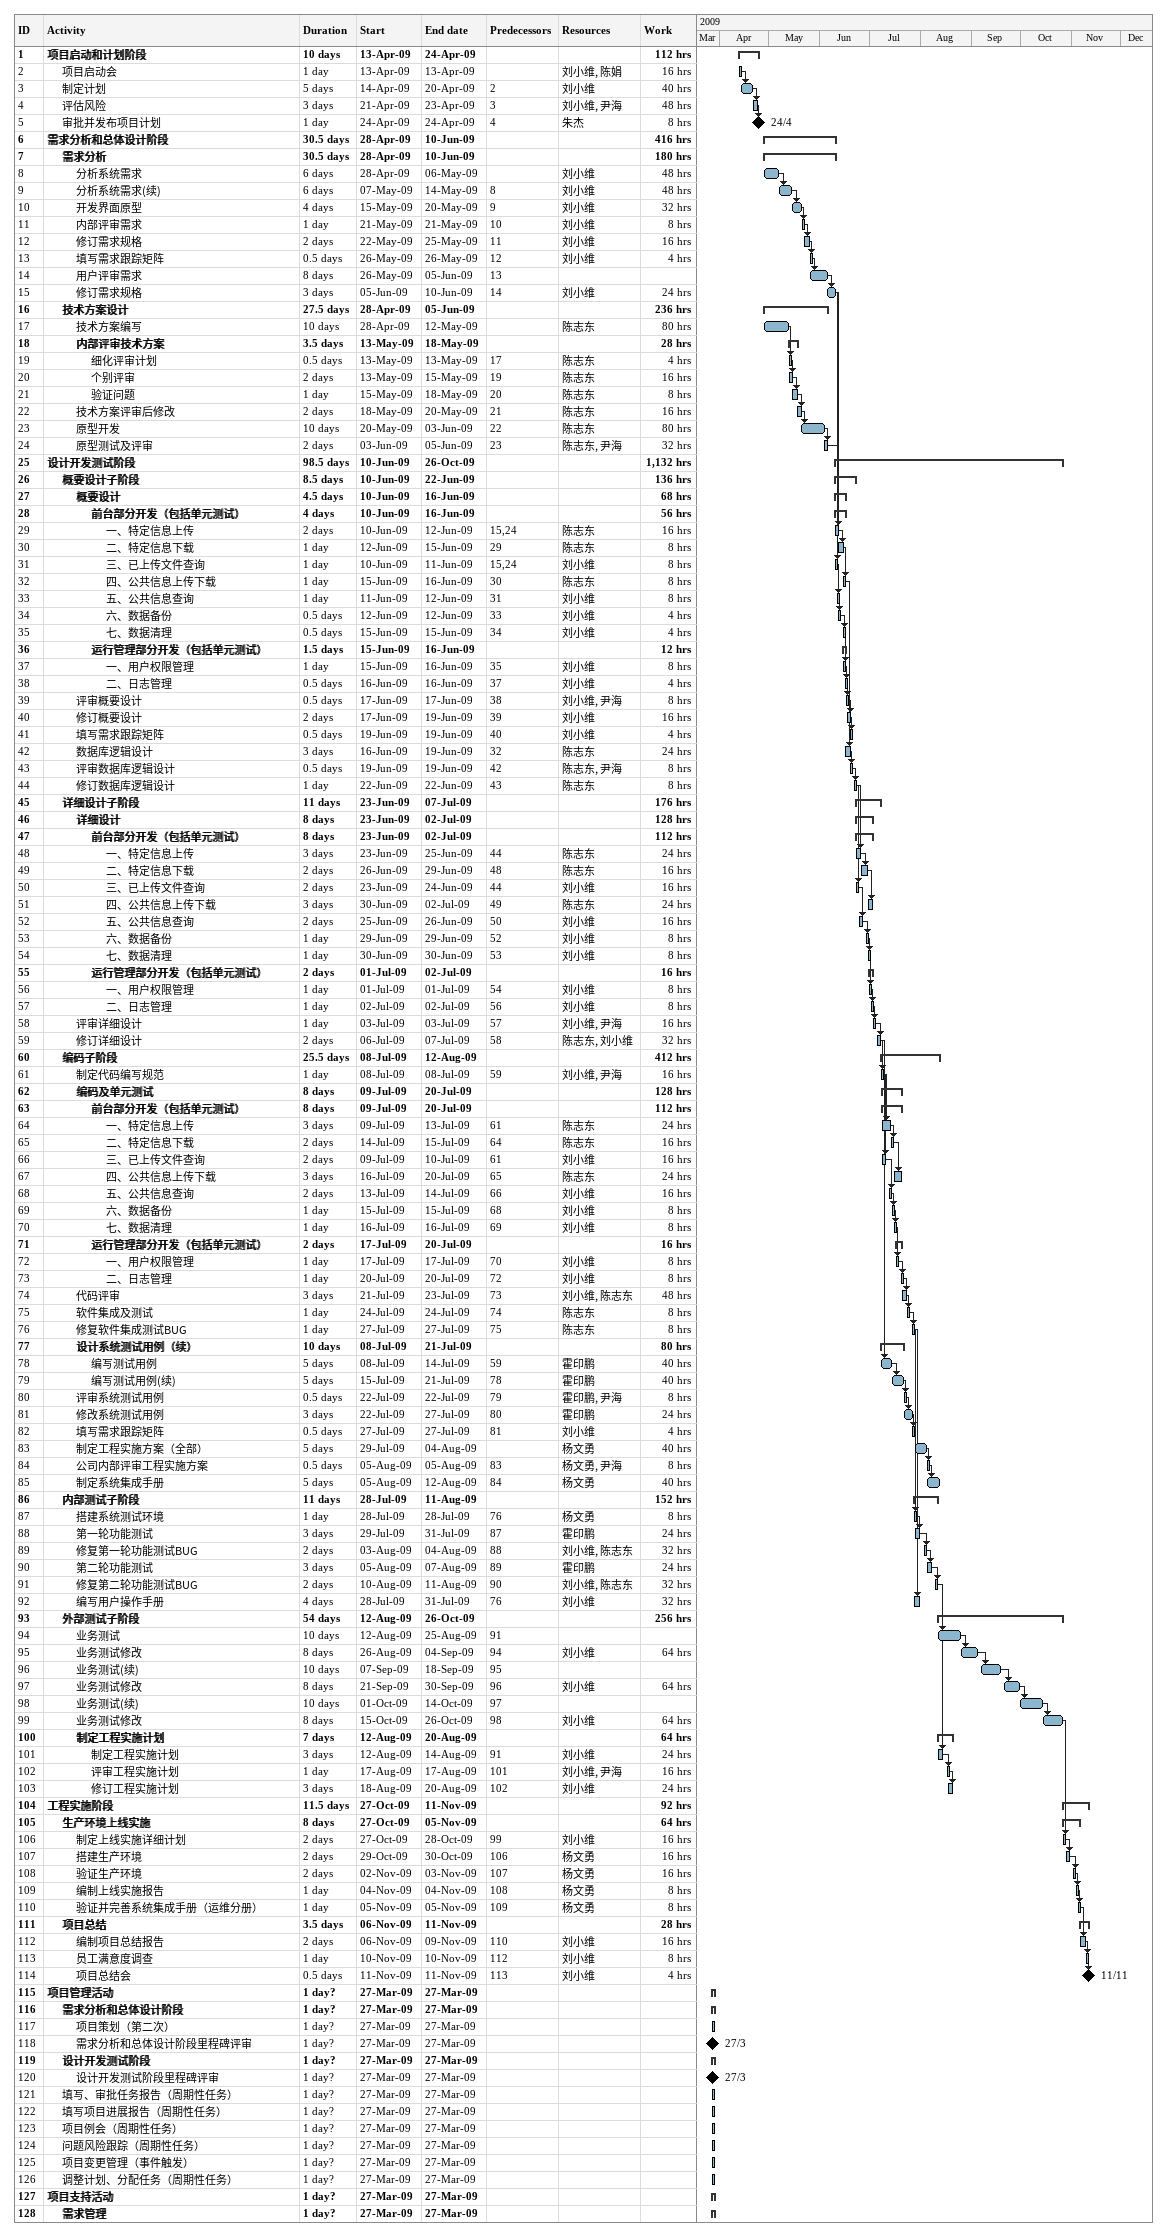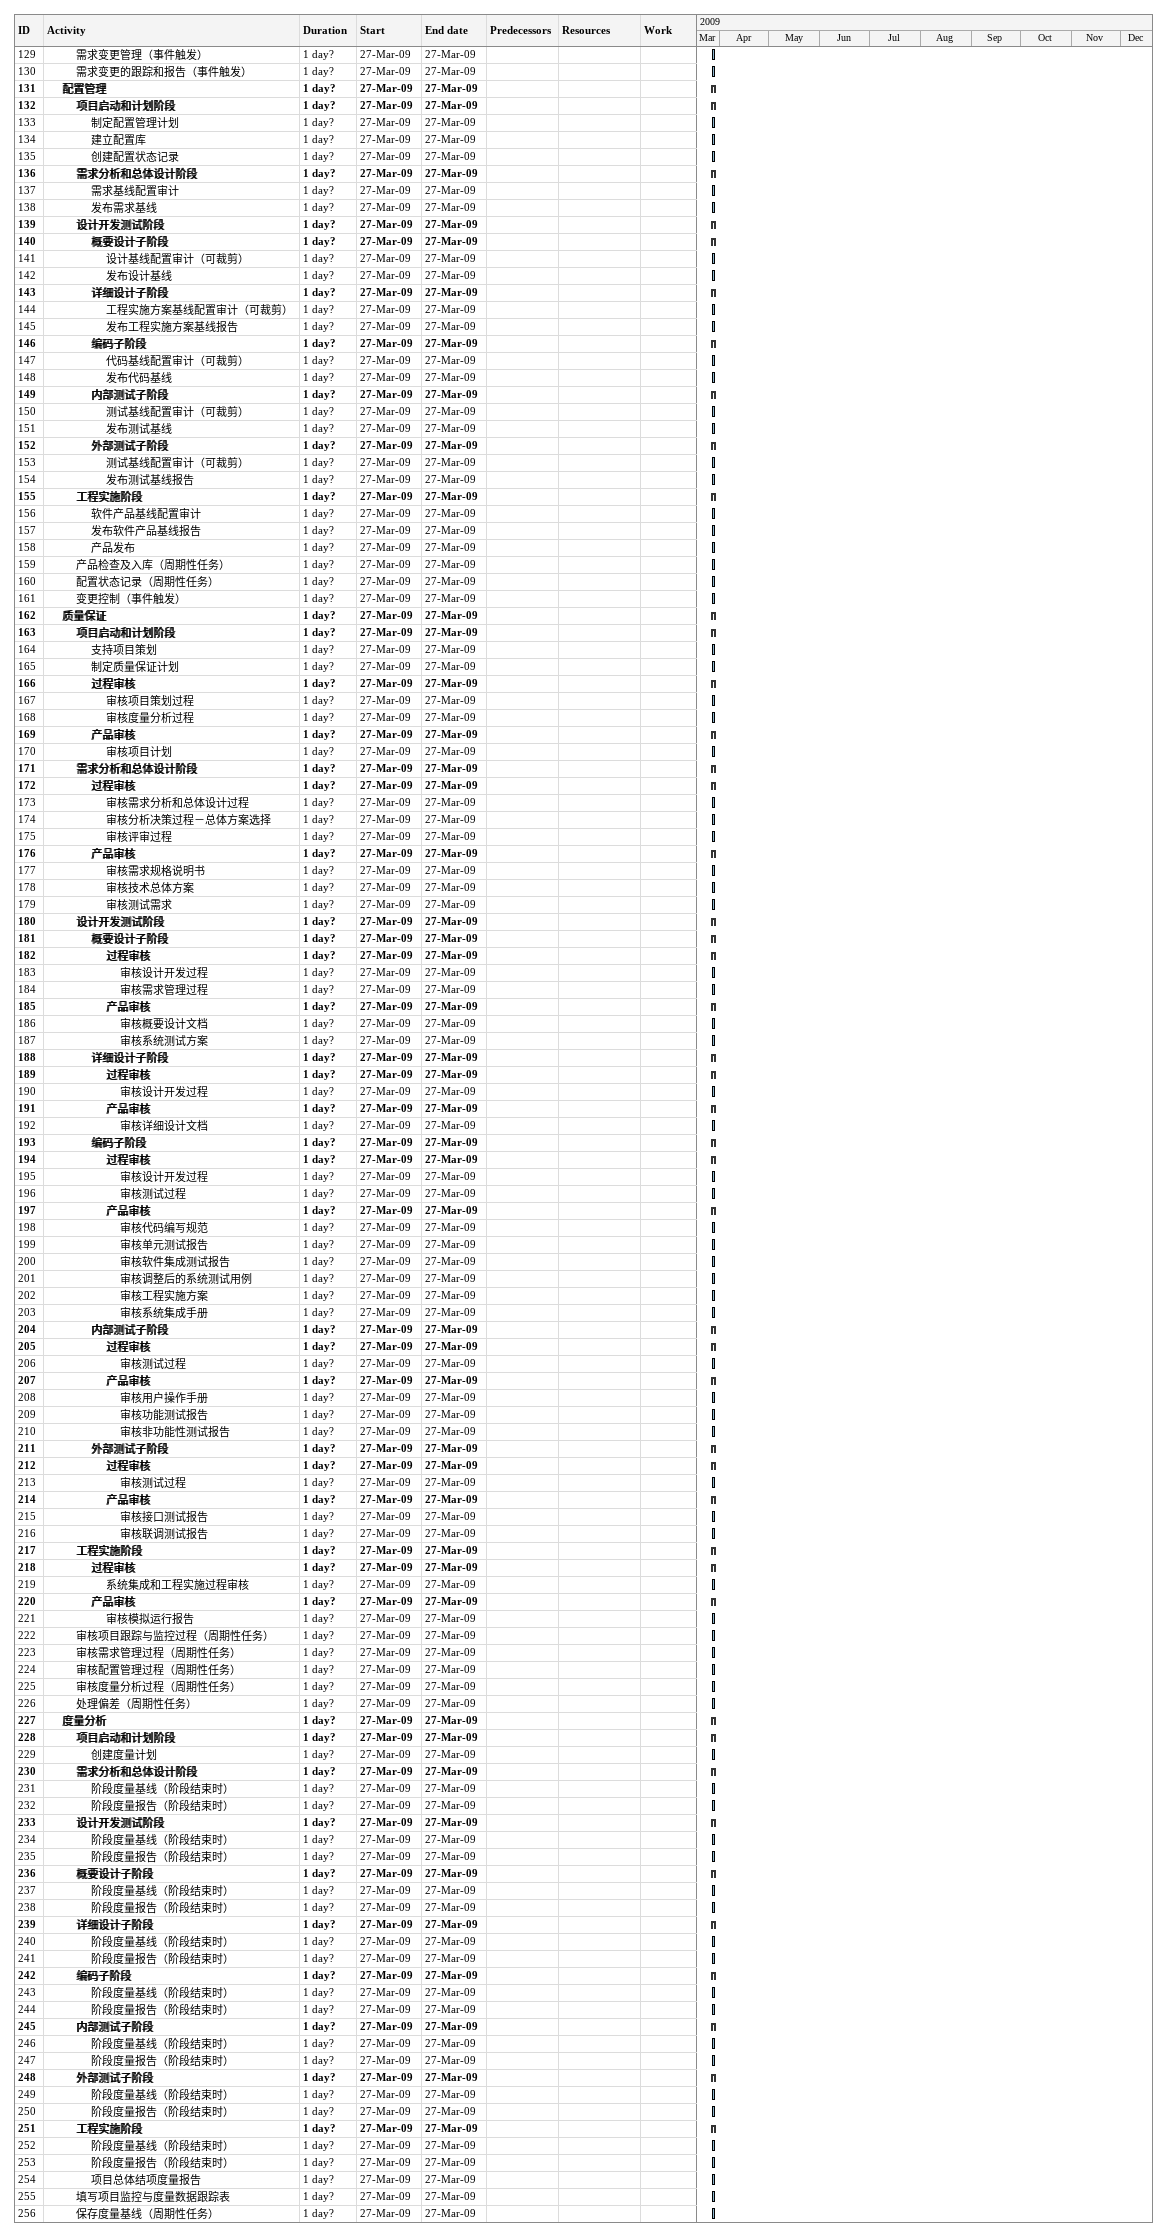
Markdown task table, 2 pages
| ID | Level | Task | Duration | Start | Finish | Predecessors | Resources | Work (h) |
|---|---|---|---|---|---|---|---|---|
| 1 | 1 | **项目启动和计划阶段** | 10d | 2009-04-13 | 2009-04-24 |  |  | 112 |
| 2 | 2 | 项目启动会 | 1d | 2009-04-13 | 2009-04-13 |  | 刘小维, 陈娟 | 16 |
| 3 | 2 | 制定计划 | 5d | 2009-04-14 | 2009-04-20 | 2 | 刘小维 | 40 |
| 4 | 2 | 评估风险 | 3d | 2009-04-21 | 2009-04-23 | 3 | 刘小维, 尹海 | 48 |
| 5 | 2 | 审批并发布项目计划 | 1d | 2009-04-24 | 2009-04-24 | 4 | 朱杰 | 8 |
| 6 | 1 | **需求分析和总体设计阶段** | 30.5d | 2009-04-28 | 2009-06-10 |  |  | 416 |
| 7 | 2 | **需求分析** | 30.5d | 2009-04-28 | 2009-06-10 |  |  | 180 |
| 8 | 3 | 分析系统需求 | 6d | 2009-04-28 | 2009-05-06 |  | 刘小维 | 48 |
| 9 | 3 | 分析系统需求(续) | 6d | 2009-05-07 | 2009-05-14 | 8 | 刘小维 | 48 |
| 10 | 3 | 开发界面原型 | 4d | 2009-05-15 | 2009-05-20 | 9 | 刘小维 | 32 |
| 11 | 3 | 内部评审需求 | 1d | 2009-05-21 | 2009-05-21 | 10 | 刘小维 | 8 |
| 12 | 3 | 修订需求规格 | 2d | 2009-05-22 | 2009-05-25 | 11 | 刘小维 | 16 |
| 13 | 3 | 填写需求跟踪矩阵 | 0.5d | 2009-05-26 | 2009-05-26 | 12 | 刘小维 | 4 |
| 14 | 3 | 用户评审需求 | 8d | 2009-05-26 | 2009-06-05 | 13 |  |  |
| 15 | 3 | 修订需求规格 | 3d | 2009-06-05 | 2009-06-10 | 14 | 刘小维 | 24 |
| 16 | 2 | **技术方案设计** | 27.5d | 2009-04-28 | 2009-06-05 |  |  | 236 |
| 17 | 3 | 技术方案编写 | 10d | 2009-04-28 | 2009-05-12 |  | 陈志东 | 80 |
| 18 | 3 | **内部评审技术方案** | 3.5d | 2009-05-13 | 2009-05-18 |  |  | 28 |
| 19 | 4 | 细化评审计划 | 0.5d | 2009-05-13 | 2009-05-13 | 17 | 陈志东 | 4 |
| 20 | 4 | 个别评审 | 2d | 2009-05-13 | 2009-05-15 | 19 | 陈志东 | 16 |
| 21 | 4 | 验证问题 | 1d | 2009-05-15 | 2009-05-18 | 20 | 陈志东 | 8 |
| 22 | 3 | 技术方案评审后修改 | 2d | 2009-05-18 | 2009-05-20 | 21 | 陈志东 | 16 |
| 23 | 3 | 原型开发 | 10d | 2009-05-20 | 2009-06-03 | 22 | 陈志东 | 80 |
| 24 | 3 | 原型测试及评审 | 2d | 2009-06-03 | 2009-06-05 | 23 | 陈志东, 尹海 | 32 |
| 25 | 1 | **设计开发测试阶段** | 98.5d | 2009-06-10 | 2009-10-26 |  |  | 1132 |
| 26 | 2 | **概要设计子阶段** | 8.5d | 2009-06-10 | 2009-06-22 |  |  | 136 |
| 27 | 3 | **概要设计** | 4.5d | 2009-06-10 | 2009-06-16 |  |  | 68 |
| 28 | 4 | **前台部分开发（包括单元测试）** | 4d | 2009-06-10 | 2009-06-16 |  |  | 56 |
| 29 | 5 | 一、特定信息上传 | 2d | 2009-06-10 | 2009-06-12 | 15, 24 | 陈志东 | 16 |
| 30 | 5 | 二、特定信息下载 | 1d | 2009-06-12 | 2009-06-15 | 29 | 陈志东 | 8 |
| 31 | 5 | 三、已上传文件查询 | 1d | 2009-06-10 | 2009-06-11 | 15, 24 | 刘小维 | 8 |
| 32 | 5 | 四、公共信息上传下载 | 1d | 2009-06-15 | 2009-06-16 | 30 | 陈志东 | 8 |
| 33 | 5 | 五、公共信息查询 | 1d | 2009-06-11 | 2009-06-12 | 31 | 刘小维 | 8 |
| 34 | 5 | 六、数据备份 | 0.5d | 2009-06-12 | 2009-06-12 | 33 | 刘小维 | 4 |
| 35 | 5 | 七、数据清理 | 0.5d | 2009-06-15 | 2009-06-15 | 34 | 刘小维 | 4 |
| 36 | 4 | **运行管理部分开发（包括单元测试）** | 1.5d | 2009-06-15 | 2009-06-16 |  |  | 12 |
| 37 | 5 | 一、用户权限管理 | 1d | 2009-06-15 | 2009-06-16 | 35 | 刘小维 | 8 |
| 38 | 5 | 二、日志管理 | 0.5d | 2009-06-16 | 2009-06-16 | 37 | 刘小维 | 4 |
| 39 | 3 | 评审概要设计 | 0.5d | 2009-06-17 | 2009-06-17 | 38 | 刘小维, 尹海 | 8 |
| 40 | 3 | 修订概要设计 | 2d | 2009-06-17 | 2009-06-19 | 39 | 刘小维 | 16 |
| 41 | 3 | 填写需求跟踪矩阵 | 0.5d | 2009-06-19 | 2009-06-19 | 40 | 刘小维 | 4 |
| 42 | 3 | 数据库逻辑设计 | 3d | 2009-06-16 | 2009-06-19 | 32 | 陈志东 | 24 |
| 43 | 3 | 评审数据库逻辑设计 | 0.5d | 2009-06-19 | 2009-06-19 | 42 | 陈志东, 尹海 | 8 |
| 44 | 3 | 修订数据库逻辑设计 | 1d | 2009-06-22 | 2009-06-22 | 43 | 陈志东 | 8 |
| 45 | 2 | **详细设计子阶段** | 11d | 2009-06-23 | 2009-07-07 |  |  | 176 |
| 46 | 3 | **详细设计** | 8d | 2009-06-23 | 2009-07-02 |  |  | 128 |
| 47 | 4 | **前台部分开发（包括单元测试）** | 8d | 2009-06-23 | 2009-07-02 |  |  | 112 |
| 48 | 5 | 一、特定信息上传 | 3d | 2009-06-23 | 2009-06-25 | 44 | 陈志东 | 24 |
| 49 | 5 | 二、特定信息下载 | 2d | 2009-06-26 | 2009-06-29 | 48 | 陈志东 | 16 |
| 50 | 5 | 三、已上传文件查询 | 2d | 2009-06-23 | 2009-06-24 | 44 | 刘小维 | 16 |
| 51 | 5 | 四、公共信息上传下载 | 3d | 2009-06-30 | 2009-07-02 | 49 | 陈志东 | 24 |
| 52 | 5 | 五、公共信息查询 | 2d | 2009-06-25 | 2009-06-26 | 50 | 刘小维 | 16 |
| 53 | 5 | 六、数据备份 | 1d | 2009-06-29 | 2009-06-29 | 52 | 刘小维 | 8 |
| 54 | 5 | 七、数据清理 | 1d | 2009-06-30 | 2009-06-30 | 53 | 刘小维 | 8 |
| 55 | 4 | **运行管理部分开发（包括单元测试）** | 2d | 2009-07-01 | 2009-07-02 |  |  | 16 |
| 56 | 5 | 一、用户权限管理 | 1d | 2009-07-01 | 2009-07-01 | 54 | 刘小维 | 8 |
| 57 | 5 | 二、日志管理 | 1d | 2009-07-02 | 2009-07-02 | 56 | 刘小维 | 8 |
| 58 | 3 | 评审详细设计 | 1d | 2009-07-03 | 2009-07-03 | 57 | 刘小维, 尹海 | 16 |
| 59 | 3 | 修订详细设计 | 2d | 2009-07-06 | 2009-07-07 | 58 | 陈志东, 刘小维 | 32 |
| 60 | 2 | **编码子阶段** | 25.5d | 2009-07-08 | 2009-08-12 |  |  | 412 |
| 61 | 3 | 制定代码编写规范 | 1d | 2009-07-08 | 2009-07-08 | 59 | 刘小维, 尹海 | 16 |
| 62 | 3 | **编码及单元测试** | 8d | 2009-07-09 | 2009-07-20 |  |  | 128 |
| 63 | 4 | **前台部分开发（包括单元测试）** | 8d | 2009-07-09 | 2009-07-20 |  |  | 112 |
| 64 | 5 | 一、特定信息上传 | 3d | 2009-07-09 | 2009-07-13 | 61 | 陈志东 | 24 |
| 65 | 5 | 二、特定信息下载 | 2d | 2009-07-14 | 2009-07-15 | 64 | 陈志东 | 16 |
| 66 | 5 | 三、已上传文件查询 | 2d | 2009-07-09 | 2009-07-10 | 61 | 刘小维 | 16 |
| 67 | 5 | 四、公共信息上传下载 | 3d | 2009-07-16 | 2009-07-20 | 65 | 陈志东 | 24 |
| 68 | 5 | 五、公共信息查询 | 2d | 2009-07-13 | 2009-07-14 | 66 | 刘小维 | 16 |
| 69 | 5 | 六、数据备份 | 1d | 2009-07-15 | 2009-07-15 | 68 | 刘小维 | 8 |
| 70 | 5 | 七、数据清理 | 1d | 2009-07-16 | 2009-07-16 | 69 | 刘小维 | 8 |
| 71 | 4 | **运行管理部分开发（包括单元测试）** | 2d | 2009-07-17 | 2009-07-20 |  |  | 16 |
| 72 | 5 | 一、用户权限管理 | 1d | 2009-07-17 | 2009-07-17 | 70 | 刘小维 | 8 |
| 73 | 5 | 二、日志管理 | 1d | 2009-07-20 | 2009-07-20 | 72 | 刘小维 | 8 |
| 74 | 3 | 代码评审 | 3d | 2009-07-21 | 2009-07-23 | 73 | 刘小维, 陈志东 | 48 |
| 75 | 3 | 软件集成及测试 | 1d | 2009-07-24 | 2009-07-24 | 74 | 陈志东 | 8 |
| 76 | 3 | 修复软件集成测试BUG | 1d | 2009-07-27 | 2009-07-27 | 75 | 陈志东 | 8 |
| 77 | 3 | **设计系统测试用例（续）** | 10d | 2009-07-08 | 2009-07-21 |  |  | 80 |
| 78 | 4 | 编写测试用例 | 5d | 2009-07-08 | 2009-07-14 | 59 | 霍印鹏 | 40 |
| 79 | 4 | 编写测试用例(续) | 5d | 2009-07-15 | 2009-07-21 | 78 | 霍印鹏 | 40 |
| 80 | 3 | 评审系统测试用例 | 0.5d | 2009-07-22 | 2009-07-22 | 79 | 霍印鹏, 尹海 | 8 |
| 81 | 3 | 修改系统测试用例 | 3d | 2009-07-22 | 2009-07-27 | 80 | 霍印鹏 | 24 |
| 82 | 3 | 填写需求跟踪矩阵 | 0.5d | 2009-07-27 | 2009-07-27 | 81 | 刘小维 | 4 |
| 83 | 3 | 制定工程实施方案（全部） | 5d | 2009-07-29 | 2009-08-04 |  | 杨文勇 | 40 |
| 84 | 3 | 公司内部评审工程实施方案 | 0.5d | 2009-08-05 | 2009-08-05 | 83 | 杨文勇, 尹海 | 8 |
| 85 | 3 | 制定系统集成手册 | 5d | 2009-08-05 | 2009-08-12 | 84 | 杨文勇 | 40 |
| 86 | 2 | **内部测试子阶段** | 11d | 2009-07-28 | 2009-08-11 |  |  | 152 |
| 87 | 3 | 搭建系统测试环境 | 1d | 2009-07-28 | 2009-07-28 | 76 | 杨文勇 | 8 |
| 88 | 3 | 第一轮功能测试 | 3d | 2009-07-29 | 2009-07-31 | 87 | 霍印鹏 | 24 |
| 89 | 3 | 修复第一轮功能测试BUG | 2d | 2009-08-03 | 2009-08-04 | 88 | 刘小维, 陈志东 | 32 |
| 90 | 3 | 第二轮功能测试 | 3d | 2009-08-05 | 2009-08-07 | 89 | 霍印鹏 | 24 |
| 91 | 3 | 修复第二轮功能测试BUG | 2d | 2009-08-10 | 2009-08-11 | 90 | 刘小维, 陈志东 | 32 |
| 92 | 3 | 编写用户操作手册 | 4d | 2009-07-28 | 2009-07-31 | 76 | 刘小维 | 32 |
| 93 | 2 | **外部测试子阶段** | 54d | 2009-08-12 | 2009-10-26 |  |  | 256 |
| 94 | 3 | 业务测试 | 10d | 2009-08-12 | 2009-08-25 | 91 |  |  |
| 95 | 3 | 业务测试修改 | 8d | 2009-08-26 | 2009-09-04 | 94 | 刘小维 | 64 |
| 96 | 3 | 业务测试(续) | 10d | 2009-09-07 | 2009-09-18 | 95 |  |  |
| 97 | 3 | 业务测试修改 | 8d | 2009-09-21 | 2009-09-30 | 96 | 刘小维 | 64 |
| 98 | 3 | 业务测试(续) | 10d | 2009-10-01 | 2009-10-14 | 97 |  |  |
| 99 | 3 | 业务测试修改 | 8d | 2009-10-15 | 2009-10-26 | 98 | 刘小维 | 64 |
| 100 | 3 | **制定工程实施计划** | 7d | 2009-08-12 | 2009-08-20 |  |  | 64 |
| 101 | 4 | 制定工程实施计划 | 3d | 2009-08-12 | 2009-08-14 | 91 | 刘小维 | 24 |
| 102 | 4 | 评审工程实施计划 | 1d | 2009-08-17 | 2009-08-17 | 101 | 刘小维, 尹海 | 16 |
| 103 | 4 | 修订工程实施计划 | 3d | 2009-08-18 | 2009-08-20 | 102 | 刘小维 | 24 |
| 104 | 1 | **工程实施阶段** | 11.5d | 2009-10-27 | 2009-11-11 |  |  | 92 |
| 105 | 2 | **生产环境上线实施** | 8d | 2009-10-27 | 2009-11-05 |  |  | 64 |
| 106 | 3 | 制定上线实施详细计划 | 2d | 2009-10-27 | 2009-10-28 | 99 | 刘小维 | 16 |
| 107 | 3 | 搭建生产环境 | 2d | 2009-10-29 | 2009-10-30 | 106 | 杨文勇 | 16 |
| 108 | 3 | 验证生产环境 | 2d | 2009-11-02 | 2009-11-03 | 107 | 杨文勇 | 16 |
| 109 | 3 | 编制上线实施报告 | 1d | 2009-11-04 | 2009-11-04 | 108 | 杨文勇 | 8 |
| 110 | 3 | 验证并完善系统集成手册（运维分册） | 1d | 2009-11-05 | 2009-11-05 | 109 | 杨文勇 | 8 |
| 111 | 2 | **项目总结** | 3.5d | 2009-11-06 | 2009-11-11 |  |  | 28 |
| 112 | 3 | 编制项目总结报告 | 2d | 2009-11-06 | 2009-11-09 | 110 | 刘小维 | 16 |
| 113 | 3 | 员工满意度调查 | 1d | 2009-11-10 | 2009-11-10 | 112 | 刘小维 | 8 |
| 114 | 3 | 项目总结会 | 0.5d | 2009-11-11 | 2009-11-11 | 113 | 刘小维 | 4 |
| 115 | 1 | **项目管理活动** | 1d? | 2009-03-27 | 2009-03-27 |  |  |  |
| 116 | 2 | **需求分析和总体设计阶段** | 1d? | 2009-03-27 | 2009-03-27 |  |  |  |
| 117 | 3 | 项目策划（第二次） | 1d? | 2009-03-27 | 2009-03-27 |  |  |  |
| 118 | 3 | 需求分析和总体设计阶段里程碑评审 | 1d? | 2009-03-27 | 2009-03-27 |  |  |  |
| 119 | 2 | **设计开发测试阶段** | 1d? | 2009-03-27 | 2009-03-27 |  |  |  |
| 120 | 3 | 设计开发测试阶段里程碑评审 | 1d? | 2009-03-27 | 2009-03-27 |  |  |  |
| 121 | 2 | 填写、审批任务报告（周期性任务） | 1d? | 2009-03-27 | 2009-03-27 |  |  |  |
| 122 | 2 | 填写项目进展报告（周期性任务） | 1d? | 2009-03-27 | 2009-03-27 |  |  |  |
| 123 | 2 | 项目例会（周期性任务） | 1d? | 2009-03-27 | 2009-03-27 |  |  |  |
| 124 | 2 | 问题风险跟踪（周期性任务） | 1d? | 2009-03-27 | 2009-03-27 |  |  |  |
| 125 | 2 | 项目变更管理（事件触发） | 1d? | 2009-03-27 | 2009-03-27 |  |  |  |
| 126 | 2 | 调整计划、分配任务（周期性任务） | 1d? | 2009-03-27 | 2009-03-27 |  |  |  |
| 127 | 1 | **项目支持活动** | 1d? | 2009-03-27 | 2009-03-27 |  |  |  |
| 128 | 2 | **需求管理** | 1d? | 2009-03-27 | 2009-03-27 |  |  |  |
| 129 | 3 | 需求变更管理（事件触发） | 1d? | 2009-03-27 | 2009-03-27 |  |  |  |
| 130 | 3 | 需求变更的跟踪和报告（事件触发） | 1d? | 2009-03-27 | 2009-03-27 |  |  |  |
| 131 | 2 | **配置管理** | 1d? | 2009-03-27 | 2009-03-27 |  |  |  |
| 132 | 3 | **项目启动和计划阶段** | 1d? | 2009-03-27 | 2009-03-27 |  |  |  |
| 133 | 4 | 制定配置管理计划 | 1d? | 2009-03-27 | 2009-03-27 |  |  |  |
| 134 | 4 | 建立配置库 | 1d? | 2009-03-27 | 2009-03-27 |  |  |  |
| 135 | 4 | 创建配置状态记录 | 1d? | 2009-03-27 | 2009-03-27 |  |  |  |
| 136 | 3 | **需求分析和总体设计阶段** | 1d? | 2009-03-27 | 2009-03-27 |  |  |  |
| 137 | 4 | 需求基线配置审计 | 1d? | 2009-03-27 | 2009-03-27 |  |  |  |
| 138 | 4 | 发布需求基线 | 1d? | 2009-03-27 | 2009-03-27 |  |  |  |
| 139 | 3 | **设计开发测试阶段** | 1d? | 2009-03-27 | 2009-03-27 |  |  |  |
| 140 | 4 | **概要设计子阶段** | 1d? | 2009-03-27 | 2009-03-27 |  |  |  |
| 141 | 5 | 设计基线配置审计（可裁剪） | 1d? | 2009-03-27 | 2009-03-27 |  |  |  |
| 142 | 5 | 发布设计基线 | 1d? | 2009-03-27 | 2009-03-27 |  |  |  |
| 143 | 4 | **详细设计子阶段** | 1d? | 2009-03-27 | 2009-03-27 |  |  |  |
| 144 | 5 | 工程实施方案基线配置审计（可裁剪） | 1d? | 2009-03-27 | 2009-03-27 |  |  |  |
| 145 | 5 | 发布工程实施方案基线报告 | 1d? | 2009-03-27 | 2009-03-27 |  |  |  |
| 146 | 4 | **编码子阶段** | 1d? | 2009-03-27 | 2009-03-27 |  |  |  |
| 147 | 5 | 代码基线配置审计（可裁剪） | 1d? | 2009-03-27 | 2009-03-27 |  |  |  |
| 148 | 5 | 发布代码基线 | 1d? | 2009-03-27 | 2009-03-27 |  |  |  |
| 149 | 4 | **内部测试子阶段** | 1d? | 2009-03-27 | 2009-03-27 |  |  |  |
| 150 | 5 | 测试基线配置审计（可裁剪） | 1d? | 2009-03-27 | 2009-03-27 |  |  |  |
| 151 | 5 | 发布测试基线 | 1d? | 2009-03-27 | 2009-03-27 |  |  |  |
| 152 | 4 | **外部测试子阶段** | 1d? | 2009-03-27 | 2009-03-27 |  |  |  |
| 153 | 5 | 测试基线配置审计（可裁剪） | 1d? | 2009-03-27 | 2009-03-27 |  |  |  |
| 154 | 5 | 发布测试基线报告 | 1d? | 2009-03-27 | 2009-03-27 |  |  |  |
| 155 | 3 | **工程实施阶段** | 1d? | 2009-03-27 | 2009-03-27 |  |  |  |
| 156 | 4 | 软件产品基线配置审计 | 1d? | 2009-03-27 | 2009-03-27 |  |  |  |
| 157 | 4 | 发布软件产品基线报告 | 1d? | 2009-03-27 | 2009-03-27 |  |  |  |
| 158 | 4 | 产品发布 | 1d? | 2009-03-27 | 2009-03-27 |  |  |  |
| 159 | 3 | 产品检查及入库（周期性任务） | 1d? | 2009-03-27 | 2009-03-27 |  |  |  |
| 160 | 3 | 配置状态记录（周期性任务） | 1d? | 2009-03-27 | 2009-03-27 |  |  |  |
| 161 | 3 | 变更控制（事件触发） | 1d? | 2009-03-27 | 2009-03-27 |  |  |  |
| 162 | 2 | **质量保证** | 1d? | 2009-03-27 | 2009-03-27 |  |  |  |
| 163 | 3 | **项目启动和计划阶段** | 1d? | 2009-03-27 | 2009-03-27 |  |  |  |
| 164 | 4 | 支持项目策划 | 1d? | 2009-03-27 | 2009-03-27 |  |  |  |
| 165 | 4 | 制定质量保证计划 | 1d? | 2009-03-27 | 2009-03-27 |  |  |  |
| 166 | 4 | **过程审核** | 1d? | 2009-03-27 | 2009-03-27 |  |  |  |
| 167 | 5 | 审核项目策划过程 | 1d? | 2009-03-27 | 2009-03-27 |  |  |  |
| 168 | 5 | 审核度量分析过程 | 1d? | 2009-03-27 | 2009-03-27 |  |  |  |
| 169 | 4 | **产品审核** | 1d? | 2009-03-27 | 2009-03-27 |  |  |  |
| 170 | 5 | 审核项目计划 | 1d? | 2009-03-27 | 2009-03-27 |  |  |  |
| 171 | 3 | **需求分析和总体设计阶段** | 1d? | 2009-03-27 | 2009-03-27 |  |  |  |
| 172 | 4 | **过程审核** | 1d? | 2009-03-27 | 2009-03-27 |  |  |  |
| 173 | 5 | 审核需求分析和总体设计过程 | 1d? | 2009-03-27 | 2009-03-27 |  |  |  |
| 174 | 5 | 审核分析决策过程－总体方案选择 | 1d? | 2009-03-27 | 2009-03-27 |  |  |  |
| 175 | 5 | 审核评审过程 | 1d? | 2009-03-27 | 2009-03-27 |  |  |  |
| 176 | 4 | **产品审核** | 1d? | 2009-03-27 | 2009-03-27 |  |  |  |
| 177 | 5 | 审核需求规格说明书 | 1d? | 2009-03-27 | 2009-03-27 |  |  |  |
| 178 | 5 | 审核技术总体方案 | 1d? | 2009-03-27 | 2009-03-27 |  |  |  |
| 179 | 5 | 审核测试需求 | 1d? | 2009-03-27 | 2009-03-27 |  |  |  |
| 180 | 3 | **设计开发测试阶段** | 1d? | 2009-03-27 | 2009-03-27 |  |  |  |
| 181 | 4 | **概要设计子阶段** | 1d? | 2009-03-27 | 2009-03-27 |  |  |  |
| 182 | 5 | **过程审核** | 1d? | 2009-03-27 | 2009-03-27 |  |  |  |
| 183 | 6 | 审核设计开发过程 | 1d? | 2009-03-27 | 2009-03-27 |  |  |  |
| 184 | 6 | 审核需求管理过程 | 1d? | 2009-03-27 | 2009-03-27 |  |  |  |
| 185 | 5 | **产品审核** | 1d? | 2009-03-27 | 2009-03-27 |  |  |  |
| 186 | 6 | 审核概要设计文档 | 1d? | 2009-03-27 | 2009-03-27 |  |  |  |
| 187 | 6 | 审核系统测试方案 | 1d? | 2009-03-27 | 2009-03-27 |  |  |  |
| 188 | 4 | **详细设计子阶段** | 1d? | 2009-03-27 | 2009-03-27 |  |  |  |
| 189 | 5 | **过程审核** | 1d? | 2009-03-27 | 2009-03-27 |  |  |  |
| 190 | 6 | 审核设计开发过程 | 1d? | 2009-03-27 | 2009-03-27 |  |  |  |
| 191 | 5 | **产品审核** | 1d? | 2009-03-27 | 2009-03-27 |  |  |  |
| 192 | 6 | 审核详细设计文档 | 1d? | 2009-03-27 | 2009-03-27 |  |  |  |
| 193 | 4 | **编码子阶段** | 1d? | 2009-03-27 | 2009-03-27 |  |  |  |
| 194 | 5 | **过程审核** | 1d? | 2009-03-27 | 2009-03-27 |  |  |  |
| 195 | 6 | 审核设计开发过程 | 1d? | 2009-03-27 | 2009-03-27 |  |  |  |
| 196 | 6 | 审核测试过程 | 1d? | 2009-03-27 | 2009-03-27 |  |  |  |
| 197 | 5 | **产品审核** | 1d? | 2009-03-27 | 2009-03-27 |  |  |  |
| 198 | 6 | 审核代码编写规范 | 1d? | 2009-03-27 | 2009-03-27 |  |  |  |
| 199 | 6 | 审核单元测试报告 | 1d? | 2009-03-27 | 2009-03-27 |  |  |  |
| 200 | 6 | 审核软件集成测试报告 | 1d? | 2009-03-27 | 2009-03-27 |  |  |  |
| 201 | 6 | 审核调整后的系统测试用例 | 1d? | 2009-03-27 | 2009-03-27 |  |  |  |
| 202 | 6 | 审核工程实施方案 | 1d? | 2009-03-27 | 2009-03-27 |  |  |  |
| 203 | 6 | 审核系统集成手册 | 1d? | 2009-03-27 | 2009-03-27 |  |  |  |
| 204 | 4 | **内部测试子阶段** | 1d? | 2009-03-27 | 2009-03-27 |  |  |  |
| 205 | 5 | **过程审核** | 1d? | 2009-03-27 | 2009-03-27 |  |  |  |
| 206 | 6 | 审核测试过程 | 1d? | 2009-03-27 | 2009-03-27 |  |  |  |
| 207 | 5 | **产品审核** | 1d? | 2009-03-27 | 2009-03-27 |  |  |  |
| 208 | 6 | 审核用户操作手册 | 1d? | 2009-03-27 | 2009-03-27 |  |  |  |
| 209 | 6 | 审核功能测试报告 | 1d? | 2009-03-27 | 2009-03-27 |  |  |  |
| 210 | 6 | 审核非功能性测试报告 | 1d? | 2009-03-27 | 2009-03-27 |  |  |  |
| 211 | 4 | **外部测试子阶段** | 1d? | 2009-03-27 | 2009-03-27 |  |  |  |
| 212 | 5 | **过程审核** | 1d? | 2009-03-27 | 2009-03-27 |  |  |  |
| 213 | 6 | 审核测试过程 | 1d? | 2009-03-27 | 2009-03-27 |  |  |  |
| 214 | 5 | **产品审核** | 1d? | 2009-03-27 | 2009-03-27 |  |  |  |
| 215 | 6 | 审核接口测试报告 | 1d? | 2009-03-27 | 2009-03-27 |  |  |  |
| 216 | 6 | 审核联调测试报告 | 1d? | 2009-03-27 | 2009-03-27 |  |  |  |
| 217 | 3 | **工程实施阶段** | 1d? | 2009-03-27 | 2009-03-27 |  |  |  |
| 218 | 4 | **过程审核** | 1d? | 2009-03-27 | 2009-03-27 |  |  |  |
| 219 | 5 | 系统集成和工程实施过程审核 | 1d? | 2009-03-27 | 2009-03-27 |  |  |  |
| 220 | 4 | **产品审核** | 1d? | 2009-03-27 | 2009-03-27 |  |  |  |
| 221 | 5 | 审核模拟运行报告 | 1d? | 2009-03-27 | 2009-03-27 |  |  |  |
| 222 | 3 | 审核项目跟踪与监控过程（周期性任务） | 1d? | 2009-03-27 | 2009-03-27 |  |  |  |
| 223 | 3 | 审核需求管理过程（周期性任务） | 1d? | 2009-03-27 | 2009-03-27 |  |  |  |
| 224 | 3 | 审核配置管理过程（周期性任务） | 1d? | 2009-03-27 | 2009-03-27 |  |  |  |
| 225 | 3 | 审核度量分析过程（周期性任务） | 1d? | 2009-03-27 | 2009-03-27 |  |  |  |
| 226 | 3 | 处理偏差（周期性任务） | 1d? | 2009-03-27 | 2009-03-27 |  |  |  |
| 227 | 2 | **度量分析** | 1d? | 2009-03-27 | 2009-03-27 |  |  |  |
| 228 | 3 | **项目启动和计划阶段** | 1d? | 2009-03-27 | 2009-03-27 |  |  |  |
| 229 | 4 | 创建度量计划 | 1d? | 2009-03-27 | 2009-03-27 |  |  |  |
| 230 | 3 | **需求分析和总体设计阶段** | 1d? | 2009-03-27 | 2009-03-27 |  |  |  |
| 231 | 4 | 阶段度量基线（阶段结束时） | 1d? | 2009-03-27 | 2009-03-27 |  |  |  |
| 232 | 4 | 阶段度量报告（阶段结束时） | 1d? | 2009-03-27 | 2009-03-27 |  |  |  |
| 233 | 3 | **设计开发测试阶段** | 1d? | 2009-03-27 | 2009-03-27 |  |  |  |
| 234 | 4 | 阶段度量基线（阶段结束时） | 1d? | 2009-03-27 | 2009-03-27 |  |  |  |
| 235 | 4 | 阶段度量报告（阶段结束时） | 1d? | 2009-03-27 | 2009-03-27 |  |  |  |
| 236 | 3 | **概要设计子阶段** | 1d? | 2009-03-27 | 2009-03-27 |  |  |  |
| 237 | 4 | 阶段度量基线（阶段结束时） | 1d? | 2009-03-27 | 2009-03-27 |  |  |  |
| 238 | 4 | 阶段度量报告（阶段结束时） | 1d? | 2009-03-27 | 2009-03-27 |  |  |  |
| 239 | 3 | **详细设计子阶段** | 1d? | 2009-03-27 | 2009-03-27 |  |  |  |
| 240 | 4 | 阶段度量基线（阶段结束时） | 1d? | 2009-03-27 | 2009-03-27 |  |  |  |
| 241 | 4 | 阶段度量报告（阶段结束时） | 1d? | 2009-03-27 | 2009-03-27 |  |  |  |
| 242 | 3 | **编码子阶段** | 1d? | 2009-03-27 | 2009-03-27 |  |  |  |
| 243 | 4 | 阶段度量基线（阶段结束时） | 1d? | 2009-03-27 | 2009-03-27 |  |  |  |
| 244 | 4 | 阶段度量报告（阶段结束时） | 1d? | 2009-03-27 | 2009-03-27 |  |  |  |
| 245 | 3 | **内部测试子阶段** | 1d? | 2009-03-27 | 2009-03-27 |  |  |  |
| 246 | 4 | 阶段度量基线（阶段结束时） | 1d? | 2009-03-27 | 2009-03-27 |  |  |  |
| 247 | 4 | 阶段度量报告（阶段结束时） | 1d? | 2009-03-27 | 2009-03-27 |  |  |  |
| 248 | 3 | **外部测试子阶段** | 1d? | 2009-03-27 | 2009-03-27 |  |  |  |
| 249 | 4 | 阶段度量基线（阶段结束时） | 1d? | 2009-03-27 | 2009-03-27 |  |  |  |
| 250 | 4 | 阶段度量报告（阶段结束时） | 1d? | 2009-03-27 | 2009-03-27 |  |  |  |
| 251 | 3 | **工程实施阶段** | 1d? | 2009-03-27 | 2009-03-27 |  |  |  |
| 252 | 4 | 阶段度量基线（阶段结束时） | 1d? | 2009-03-27 | 2009-03-27 |  |  |  |
| 253 | 4 | 阶段度量报告（阶段结束时） | 1d? | 2009-03-27 | 2009-03-27 |  |  |  |
| 254 | 4 | 项目总体结项度量报告 | 1d? | 2009-03-27 | 2009-03-27 |  |  |  |
| 255 | 3 | 填写项目监控与度量数据跟踪表 | 1d? | 2009-03-27 | 2009-03-27 |  |  |  |
| 256 | 3 | 保存度量基线（周期性任务） | 1d? | 2009-03-27 | 2009-03-27 |  |  |  |
